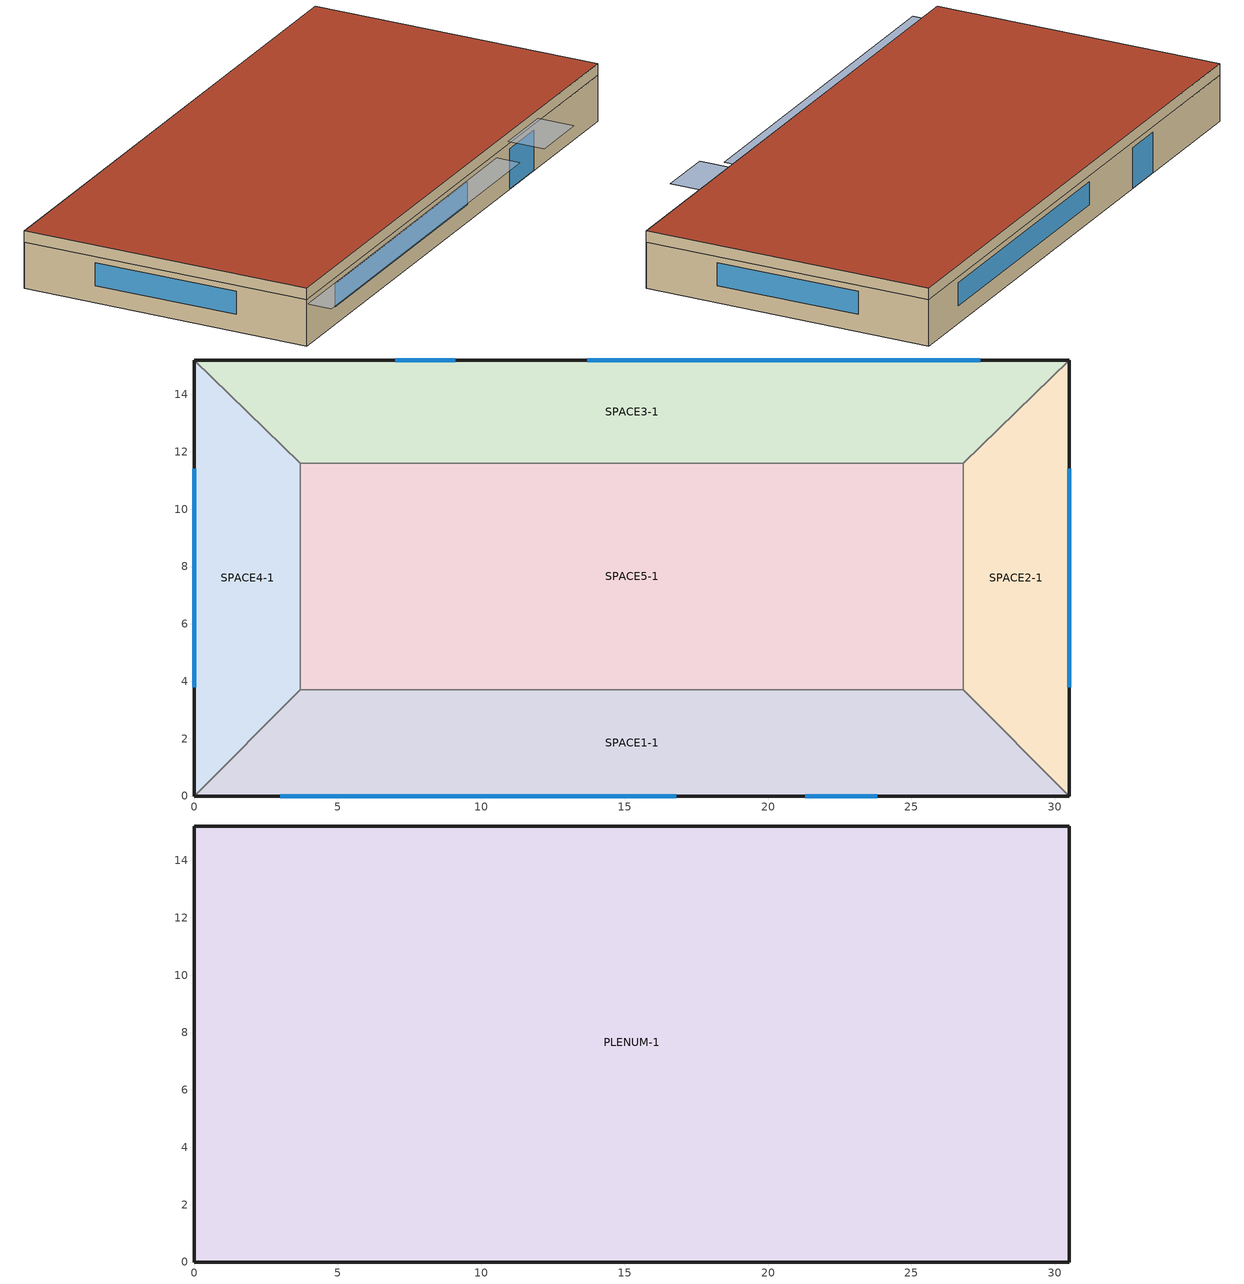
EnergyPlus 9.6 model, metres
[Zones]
SPACE1-1
 floor ground (FLOOR-SLAB-1): 26.8,3.7 30.5,0 0,0 3.7,3.7 z0
 wall outside (WALL-1): 0,0 30.5,0 z0:2.4
 wall to SPACE2-1 (INT-WALL-1): 30.5,0 26.8,3.7 z0:2.4
 wall to SPACE4-1 (INT-WALL-1): 3.7,3.7 0,0 z0:2.4
 wall to SPACE5-1 (INT-WALL-1): 26.8,3.7 3.7,3.7 z0:2.4
 window (Dbl Clr 3mm/13mm Air): 3,0 16.8,0 z0.9:2.1
 window (Sgl Grey 3mm): 21.3,0 23.8,0 z0:2.1
SPACE2-1
 floor ground (FLOOR-SLAB-1): 26.8,11.6 30.5,15.2 30.5,0 26.8,3.7 z0
 wall outside (WALL-1): 30.5,0 30.5,15.2 z0:2.4
 wall to SPACE3-1 (INT-WALL-1): 30.5,15.2 26.8,11.6 z0:2.4
 wall to SPACE5-1 (INT-WALL-1): 26.8,11.6 26.8,3.7 z0:2.4
 window (Dbl Clr 3mm/13mm Air): 30.5,3.8 30.5,11.4 z0.9:2.1
SPACE3-1
 floor ground (FLOOR-SLAB-1): 26.8,11.6 3.7,11.6 0,15.2 30.5,15.2 z0
 wall outside (WALL-1): 30.5,15.2 0,15.2 z0:2.4
 wall to SPACE4-1 (INT-WALL-1): 0,15.2 3.7,11.6 z0:2.4
 wall to SPACE5-1 (INT-WALL-1): 3.7,11.6 26.8,11.6 z0:2.4
 window (Dbl Clr 3mm/13mm Air): 27.4,15.2 13.7,15.2 z0.9:2.1
 window (Sgl Grey 3mm): 9.1,15.2 7,15.2 z0:2.1
SPACE4-1
 floor ground (FLOOR-SLAB-1): 3.7,3.7 0,0 0,15.2 3.7,11.6 z0
 wall outside (WALL-1): 0,15.2 0,0 z0:2.4
 wall to SPACE5-1 (INT-WALL-1): 3.7,3.7 3.7,11.6 z0:2.4
 window (Dbl Clr 3mm/13mm Air): 0,11.4 0,3.8 z0.9:2.1
SPACE5-1
 floor ground (FLOOR-SLAB-1): 26.8,11.6 26.8,3.7 3.7,3.7 3.7,11.6 z0
PLENUM-1
 floor to SPACE1-1 (CLNG-1): 26.8,3.7 30.5,0 0,0 3.7,3.7 z2.4
 floor to SPACE2-1 (CLNG-1): 26.8,11.6 30.5,15.2 30.5,0 26.8,3.7 z2.4
 floor to SPACE3-1 (CLNG-1): 26.8,11.6 3.7,11.6 0,15.2 30.5,15.2 z2.4
 floor to SPACE4-1 (CLNG-1): 3.7,3.7 0,0 0,15.2 3.7,11.6 z2.4
 floor to SPACE5-1 (CLNG-1): 26.8,11.6 26.8,3.7 3.7,3.7 3.7,11.6 z2.4
 wall outside (WALL-1): 0,0 30.5,0 30.5,15.2 0,15.2 0,0 z2.4:3
 roof outside (ROOF-1): 0,15.2 0,0 30.5,0 30.5,15.2 z3
shading: 0,-1.3 0,0 19.8,0 19.8,-1.3 z2.2; 21,-2 21,0 24.1,0 24.1,-2 z2.6
[Building]
Building: North Axis {deg}=30; Terrain=City; Loads Convergence Tolerance Value {W}=0.04; Temperature Convergence Tolerance Value {deltaC}=0.4; Solar Distribution=FullExterior; Maximum Number of Warmup Days=25; Minimum Number of Warmup Days=6
[Site:Location]
CHICAGO_IL_USA TMY2-94846: Latitude {deg}=41.78; Longitude {deg}=-87.75; Time Zone {hr}=-6; Elevation {m}=190
[SizingPeriod:DesignDay] Day of Month=21; Humidity Condition Type=Wetbulb; Barometric Pressure {Pa}=99063; Rain Indicator=No; Snow Indicator=No; Daylight Saving Time Indicator=No; Solar Model Indicator=ASHRAEClearSky
Name | Month | Day Type | Maximum Dry-Bulb Temperature {C} | Daily Dry-Bulb Temperature Range {deltaC} | Wetbulb or DewPoint at Maximum Dry-Bulb {C} | Wind Speed {m/s} | Wind Direction {deg} | Sky Clearness
CHICAGO_IL_USA Annual Heating 99% Design Conditions DB | 1 | WinterDesignDay | -17.3 | 0 | -17.3 | 4.9 | 270 | 0
CHICAGO_IL_USA Annual Cooling 1% Design Conditions DB/MCWB | 7 | SummerDesignDay | 31.5 | 10.7 | 23 | 5.3 | 230 | 1
[Site:GroundTemperature:BuildingSurface]
21.5, 21.4, 21.5, 21.5, 22, 22.9, 23, 23.1, 23.1, 22.2, 21.7, 21.6
[Material] Thermal Absorptance=0.9
Name | Roughness | Thickness {m} | Conductivity {W/m-K} | Density {kg/m3} | Specific Heat {J/kg-K} | Solar Absorptance | Visible Absorptance
RG01 | Rough | 0.0127 | 1.442 | 881 | 1674 | 0.65 | 0.65
BR01 | VeryRough | 0.0095 | 0.162 | 1121 | 1464 | 0.7 | 0.7
IN46 | VeryRough | 0.0762 | 0.023 | 24 | 1590 | 0.5 | 0.5
WD01 | MediumSmooth | 0.0191 | 0.115 | 513 | 1381 | 0.78 | 0.78
PW03 | MediumSmooth | 0.0127 | 0.115 | 545 | 1213 | 0.78 | 0.78
IN02 | Rough | 0.0901 | 0.043 | 10 | 837 | 0.75 | 0.75
GP01 | MediumSmooth | 0.0127 | 0.16 | 801 | 837 | 0.75 | 0.75
GP02 | MediumSmooth | 0.0159 | 0.16 | 801 | 837 | 0.75 | 0.75
CC03 | MediumRough | 0.1016 | 1.31 | 2243 | 837 | 0.65 | 0.65
[Material:NoMass]
MAT-CLNG-1: Roughness=Rough; Thermal Resistance {m2-K/W}=0.652259; Thermal Absorptance=0.65; Solar Absorptance=0.65; Visible Absorptance=0.65
[Material:AirGap]
AL21: Thermal Resistance {m2-K/W}=0.157
[Construction]
ROOF-1: RG01, BR01, IN46, WD01
WALL-1: WD01, PW03, IN02, GP01
CLNG-1: MAT-CLNG-1
FLOOR-SLAB-1: CC03
INT-WALL-1: GP02, AL21, GP02
Dbl Clr 3mm/13mm Air: CLEAR 3MM, AIR 13MM, CLEAR 3MM
Sgl Grey 3mm: GREY 3MM
[WindowMaterial:Gas]
AIR 13MM: Gas Type=Air; Thickness {m}=0.0127
[WindowMaterial:Glazing] Optical Data Type=SpectralAverage; Thickness {m}=0.003; Infrared Transmittance at Normal Incidence=0; Front Side Infrared Hemispherical Emissivity=0.84; Back Side Infrared Hemispherical Emissivity=0.84; Conductivity {W/m-K}=0.9
Name | Solar Transmittance at Normal Incidence | Front Side Solar Reflectance at Normal Incidence | Back Side Solar Reflectance at Normal Incidence | Visible Transmittance at Normal Incidence | Front Side Visible Reflectance at Normal Incidence | Back Side Visible Reflectance at Normal Incidence
CLEAR 3MM | 0.837 | 0.075 | 0.075 | 0.898 | 0.081 | 0.081
GREY 3MM | 0.626 | 0.061 | 0.061 | 0.611 | 0.061 | 0.061
[Zone] Type=1; Multiplier=1
Name | Ceiling Height {m} | Volume {m3}
PLENUM-1 | 0.6096 | 283.2
SPACE1-1; SPACE3-1 | 2.4384 | 239.247
SPACE2-1; SPACE4-1 | 2.4384 | 103.311
SPACE5-1 | 2.4384 | 447.683
[ZoneInfiltration:DesignFlowRate] Schedule=INFIL-SCH; Design Flow Rate Calculation Method=flow/zone; Constant Term Coefficient=0; Temperature Term Coefficient=0; Velocity Term Coefficient=0.2237; Velocity Squared Term Coefficient=0
Name | Zone or ZoneList | Design Flow Rate {m3/s}
SPACE1-1 Infil 1 | SPACE1-1 | 0.0167
SPACE2-1 Infil 1 | SPACE2-1 | 0.00717
SPACE3-1 Infil 1 | SPACE3-1 | 0.0167
SPACE4-1 Infil 1 | SPACE4-1 | 0.00717
SPACE5-1 Infil 1 | SPACE5-1 | 0.031089
[People] Number of People Schedule=OCCUPY-1; Number of People Calculation Method=people; Fraction Radiant=0.3; Activity Level Schedule=ActSchd
Name | Zone or ZoneList | Number of People
SPACE1-1 People 1 | SPACE1-1 | 11
SPACE2-1 People 1 | SPACE2-1 | 5
SPACE3-1 People 1 | SPACE3-1 | 11
SPACE4-1 People 1 | SPACE4-1 | 5
SPACE5-1 People 1 | SPACE5-1 | 20
[Lights] Schedule=LIGHTS-1; Design Level Calculation Method=LightingLevel; Return Air Fraction=0; Fraction Radiant=0.59; Fraction Visible=0.2; Fraction Replaceable=0
Name | Zone or ZoneList | Lighting Level {W}
SPACE1-1 Lights 1 | SPACE1-1 | 1584
SPACE2-1 Lights 1 | SPACE2-1 | 684
SPACE3-1 Lights 1 | SPACE3-1 | 1584
SPACE4-1 Lights 1 | SPACE4-1 | 684
SPACE5-1 Lights 1 | SPACE5-1 | 2964
[ElectricEquipment] Schedule=EQUIP-1; Design Level Calculation Method=EquipmentLevel; Fraction Latent=0; Fraction Radiant=0.3; Fraction Lost=0
Name | Zone or ZoneList | Design Level {W}
SPACE1-1 ElecEq 1 | SPACE1-1 | 1056
SPACE2-1 ElecEq 1 | SPACE2-1 | 456
SPACE3-1 ElecEq 1 | SPACE3-1 | 1056
SPACE4-1 ElecEq 1 | SPACE4-1 | 456
SPACE5-1 ElecEq 1 | SPACE5-1 | 1976
[DesignSpecification:OutdoorAir] Outdoor Air Flow per Zone Floor Area {m3/s-m2}=0; Outdoor Air Flow per Zone {m3/s}=0
Name | Outdoor Air Method | Outdoor Air Flow per Person {m3/s-person} | Outdoor Air Flow Air Changes per Hour {1/hr} | Outdoor Air Schedule | Outdoor Air Flow per Person {m3/s}
Office Outdoor Air Spec | flow/person | 0.00944 | 0 | Min OA Sched
SZ DSOA SPACE2-1; SZ DSOA SPACE3-1 | Flow/Person |  |  |  | 0.00944
[ThermostatSetpoint:DualSetpoint]
All Zones Dual SP Control: Heating Setpoint Temperature Schedule=Htg-SetP-Sch; Cooling Setpoint Temperature Schedule=Clg-SetP-Sch
[ZoneControl:Thermostat] Control Type Schedule=HVACTemplate-Always 4; Control=All Zones Dual SP Control
Name | Zone or ZoneList
SPACE1-1 Thermostat | SPACE1-1
SPACE2-1 Thermostat | SPACE2-1
SPACE3-1 Thermostat | SPACE3-1
SPACE4-1 Thermostat | SPACE4-1
SPACE5-1 Thermostat | SPACE5-1
[Sizing:Zone] Zone Cooling Design Supply Air Temperature Input Method=SupplyAirTemperature; Zone Cooling Design Supply Air Temperature {C}=13; Zone Heating Design Supply Air Temperature Input Method=SupplyAirTemperature; Zone Heating Design Supply Air Temperature {C}=50; Zone Cooling Design Supply Air Humidity Ratio {kg-H20/kg-air}=0.0077; Zone Heating Design Supply Air Humidity Ratio {kg-H2O/kg-air}=0.0156; Cooling Design Air Flow Method=DesignDay; Cooling Design Air Flow Rate {m3/s}=0; Cooling Minimum Air Flow Fraction=0; Heating Design Air Flow Method=DesignDay; Heating Design Air Flow Rate {m3/s}=0; Heating Maximum Air Flow Fraction=0
Name | Design Specification Outdoor Air Object
SPACE1-1
SPACE2-1 | SZ DSOA SPACE2-1
SPACE3-1 | SZ DSOA SPACE3-1
SPACE4-1; SPACE5-1 | Office Outdoor Air Spec
[Zone equipment]
SPACE1-1: SPACE1-1 Ideal Loads Air System
SPACE2-1: SPACE2-1 Ideal Loads Air System
SPACE3-1: SPACE3-1 Ideal Loads Air System
SPACE4-1: SPACE4-1 Ideal Loads Air System
SPACE5-1: SPACE5-1 Ideal Loads Air System
[ZoneHVAC:IdealLoadsAirSystem] Maximum Heating Supply Air Temperature [C]=50; Minimum Cooling Supply Air Temperature [C]=13; Maximum Heating Supply Air Humidity Ratio [kg-H20/kg-air]=0.0156; Minimum Cooling Supply Air Humidity Ratio [kg-H20/kg-air]=0.0077; Cooling Sensible Heat Ratio=0.7; Sensible Heat Recovery Effectiveness=0.7; Latent Heat Recovery Effectiveness=0.65
Name | Heating Limit | Cooling Limit | Dehumidification Control Type | Humidification Control Type | Demand Controlled Ventilation Type | Outdoor Air Economizer Type | Heat Recovery Type | Design Specification Outdoor Air Object | Maximum Cooling Air Flow Rate {m3/s} | Maximum Heating Air Flow Rate {m3/s}
SPACE1-1 Ideal Loads Air System | NoLimit | NoLimit | ConstantSensibleHeatRatio | None | None | NoEconomizer | None
SPACE2-1 Ideal Loads Air System | NoLimit | NoLimit | ConstantSensibleHeatRatio | None | None | NoEconomizer | None | SZ DSOA SPACE2-1
SPACE3-1 Ideal Loads Air System | NoLimit | LimitFlowRate | ConstantSensibleHeatRatio | None | None | DifferentialDryBulb | None | SZ DSOA SPACE3-1 | autosize
SPACE4-1 Ideal Loads Air System | NoLimit | LimitFlowRate | ConstantSensibleHeatRatio | Humidistat | None | DifferentialDryBulb | Sensible | Office Outdoor Air Spec | autosize
SPACE5-1 Ideal Loads Air System | LimitFlowRate | LimitFlowRate | Humidistat | Humidistat | OccupancySchedule | DifferentialEnthalpy | Enthalpy | Office Outdoor Air Spec | autosize | autosize
[Schedule:Compact]
OCCUPY-1: Through: 12/31, For: WeekDays SummerDesignDay CustomDay1 CustomDay2, Until: 8:00, 0, Until: 11:00, 1, Until: 12:00, 0.8, Until: 13:00, 0.4, Until: 14:00, 0.8, Until: 18:00, 1, Until: 19:00, 0.5, Until: 21:00, 0.1, Until: 24:00, 0, For: Weekends WinterDesignDay Holiday, Until: 24:00, 0
LIGHTS-1: Through: 12/31, For: WeekDays SummerDesignDay CustomDay1 CustomDay2, Until: 8:00, 0.05, Until: 9:00, 0.9, Until: 10:00, 0.95, Until: 11:00, 1, Until: 12:00, 0.95, Until: 13:00, 0.8, Until: 14:00, 0.9, Until: 18:00, 1, Until: 19:00, 0.6, Until: 21:00, 0.4, Until: 24:00, 0.05, For: Weekends WinterDesignDay Holiday, Until: 24:00, 0.05
EQUIP-1: Through: 12/31, For: WeekDays SummerDesignDay CustomDay1 CustomDay2, Until: 8:00, 0.02, Until: 9:00, 0.4, Until: 14:00, 0.9, Until: 15:00, 0.8, Until: 16:00, 0.7, Until: 18:00, 0.5, Until: 21:00, 0.3, Until: 24:00, 0.02, For: Weekends WinterDesignDay Holiday, Until: 24:00, 0.02
INFIL-SCH: Through: 12/31, For: WeekDays CustomDay1 CustomDay2, Until: 7:00, 1, Until: 21:00, 0, Until: 24:00, 1, For: Weekends Holiday, Until: 24:00, 1, For: SummerDesignDay, Until: 24:00, 1, For: WinterDesignDay, Until: 24:00, 1
ActSchd: Through: 12/31, For: AllDays, Until: 24:00, 117.24
Min OA Sched: Through: 12/31, For: WeekDays CustomDay1 CustomDay2, Until: 8:00, 0, Until: 21:00, 1, Until: 24:00, 0, For: Weekends Holiday, Until: 24:00, 0, For: SummerDesignDay, Until: 24:00, 1, For: WinterDesignDay, Until: 24:00, 1
Htg-SetP-Sch: Through: 12/31, For: WeekDays CustomDay1 CustomDay2, Until: 6:00, 13, Until: 7:00, 18, Until: 21:00, 23, Until: 24:00, 13, For: WeekEnds Holiday, Until: 24:00, 13, For: SummerDesignDay, Until: 24:00, 13, For: WinterDesignDay, Until: 24:00, 23
Clg-SetP-Sch: Through: 12/31, For: WeekDays CustomDay1 CustomDay2, Until: 7:00, 32, Until: 21:00, 24, Until: 24:00, 32, For: WeekEnds Holiday, Until: 24:00, 32, For: SummerDesignDay, Until: 24:00, 24, For: WinterDesignDay, Until: 24:00, 32
HVACTemplate-Always 4: Through: 12/31, For: AllDays, Until: 24:00, 4
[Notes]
HVACTemplate-5ZonePurchAir.idf
Basic file description:  1 story building divided into 4 exterior and one interior conditioned zones and return plenum
illustrates the use of HVACTemplate objects to define zone thermostats and purchased air
to condition the space without modeling a full HVAC system.
Highlights:              HVACTemplate thermostats and purchased air
Simulation Location/Run: CHICAGO_IL_USA TMY2-94846, 2 design days, 2 run periods,
Run Control executes the run periods using the weather file
Location:                Chicago, IL
Design Days:             CHICAGO_IL_USA Annual Heating 99% Design Conditions DB, MaxDB= -17.3°C
CHICAGO_IL_USA Annual Cooling 1% Design Conditions, MaxDB=  31.5°C MCWB=  23.0°C
Run Period (Weather File): Annual, CHICAGO_IL_USA TMY2-94846
Run Control:             Run weather file periods (no design days run)
Building: Single floor rectangular building 100 ft x 50 ft. 5 zones - 4 exterior, 1 interior, zone height 8 feet.
Exterior zone depth is 12 feet. There is a 2 foot high return plenum: the overall building height is
10 feet. There are windows on all 4 facades; the south and north facades have glass doors.
The south facing glass is shaded by overhangs. The walls are woodshingle over plywood, R11 insulation,
and gypboard. The roof is a gravel built up roof with R-3 mineral board insulation and plywood sheathing.
The windows are of various single and double pane construction with 3mm and 6mm glass and either 6mm or
13mm argon or air gap.  The window to wall ratio is approximately 0.29.
The south wall and door have overhangs.
The building is oriented 30 degrees east of north.
Floor Area:        463.6 m2 (5000 ft2)
Number of Stories: 1
Zone Description Details:
Internal gains description:     lighting is 1.5 watts/ft2, office equip is 1.0 watts/ft2. There is 1 occupant
per 100 ft2 of floor area. The infiltration is 0.25 air changes per hour.
Interzone Surfaces:             6 interzone surfaces (see diagram)
Internal Mass:                  None
Windows:                        4 ea.: 1) Double pane clear, 3mm glass, 13mm air gap
2) Double pane clear, 3mm glass, 13mm argon gap
3) Double pane clear, 6mm glass, 6mm air gap
4) Double pane lowE,  6mm lowE glass outside, 6mm air gap, 6mm clear glass
Doors:                          2 ea.:    Single pane grey,  3mm glass
Detached Shading:               None
Daylight:                       None
Natural Ventilation:            None
Compact Schedules:              Yes
HVAC:                           Ideal loads air system. Each zone adds a variation of outdoor air,
economizer, humidity control, and heat recovery.
Zonal Equipment:                Yes
Central Air Handling Equipment: None
System Equipment Autosize:      N/A
Purchased Cooling:              None
Purchased Heating:              None
Coils:                          None
Pumps:                          None
Boilers:                        None
Chillers:                       None
Standard Reports:               None
Timestep or Hourly Variables:   Hourly
Time bins Report:               None
HTML Report:                    None
Environmental Emissions:        None
Utility Tariffs:                None
